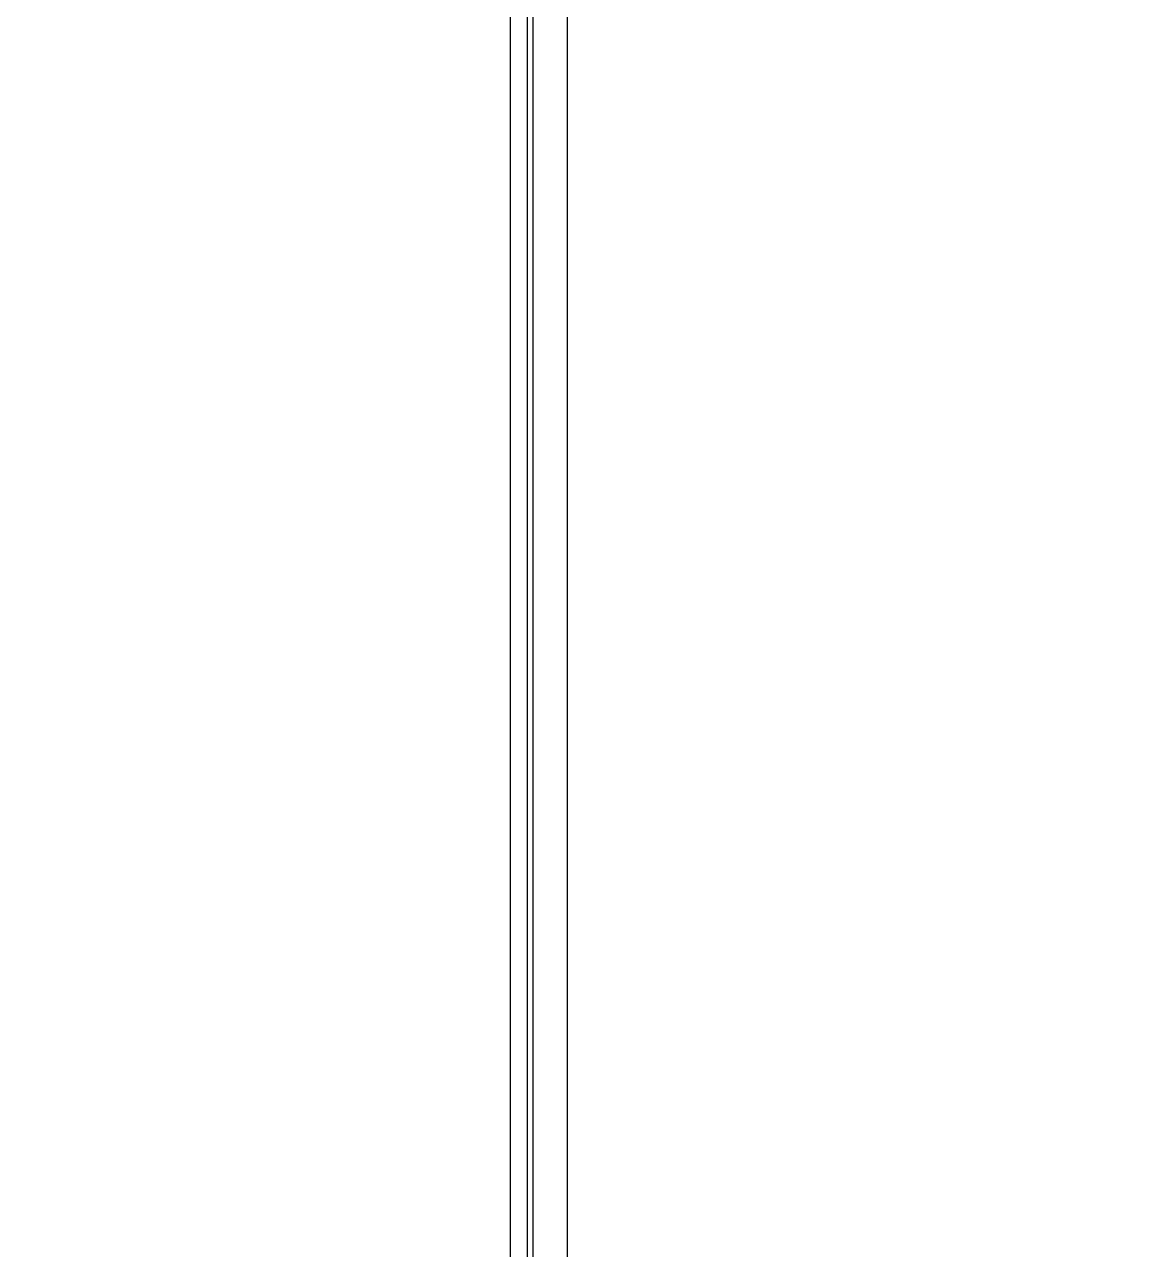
# Model space of a CAD drawing. Header units: inches. Extents: x -42 to 72, y -34 to 80.
# Drawn here: x -13.92 to 0.35, y 10.33 to 26.14 of the extents above; entities that cross this region are included whole.
import ezdxf

# ---------------------------------------------------------------- set-up
doc = ezdxf.new("R2010")
doc.units = ezdxf.units.IN
doc.header["$MEASUREMENT"] = 0
doc.layers.add('Layer 1', color=7, linetype='Continuous')

msp = doc.modelspace()

# ---------------------------------------------------------------- linework, layer by layer
for p, q in [((-7.424, -2.034), (-7.424, 47.967)), ((-7.354, 47.967), (-7.354, -2.034)), ((-6.913, 47.575), (-6.913, -1.558)), ((-7.643, -1.558), (-7.643, 47.412))]:
    msp.add_line(p, q)
at = {"layer": 'Layer 1', "color": 240, "lineweight": 35, "true_color": 0xed1c24}
msp.add_open_spline([(54.183, -9.087), (71.825, 12.728), (68.441, 44.715), (46.625, 62.356), (24.81, 79.998), (-7.176, 76.614), (-24.818, 54.799), (-42.459, 32.984), (-39.075, 0.998), (-17.26, -16.644), (4.555, -34.286), (36.542, -30.902), (54.183, -9.087)], degree=3, knots=[0, 0, 0, 0, 1, 1, 1, 2, 2, 2, 3, 3, 3, 4, 4, 4, 4], dxfattribs=at)

doc.saveas('drawing.dxf')
